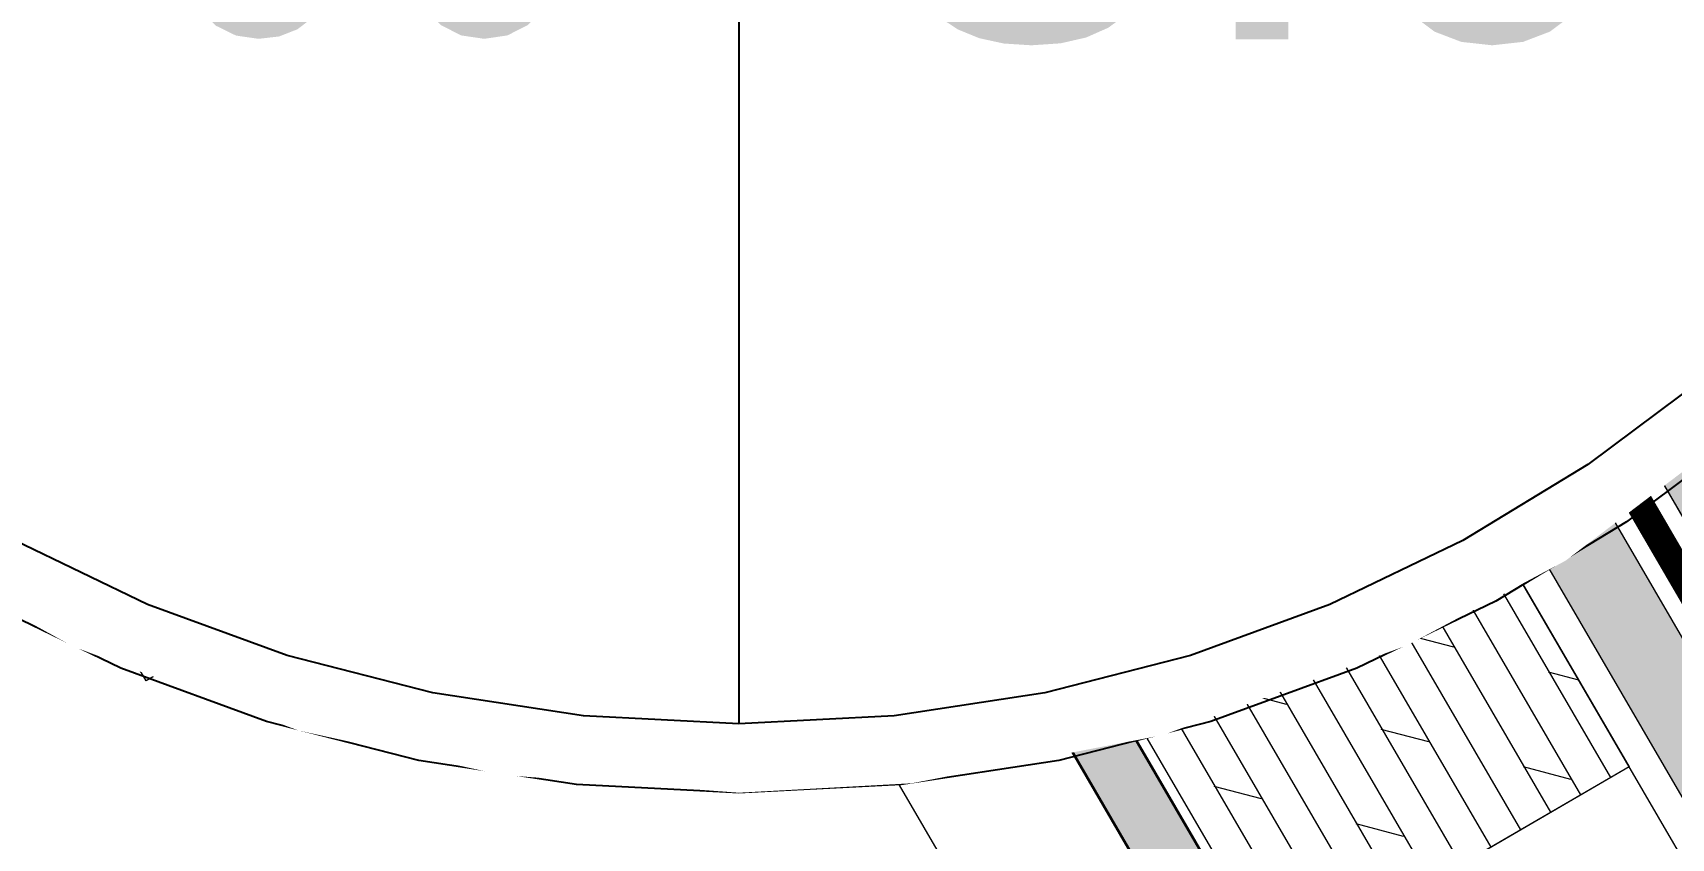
# Model space of a CAD drawing. Header units: millimetres. Extents: x 567980 to 569372, y 2065777 to 2066674.
# Drawn here: x 568853.66 to 568859.57, y 2066270.26 to 2066273.17 of the extents above; entities that cross this region are included whole.
import ezdxf
from ezdxf.enums import TextEntityAlignment as Align
from ezdxf.xclip import XClip

# ---------------------------------------------------------------- set-up
doc = ezdxf.new("R2010")
doc.units = ezdxf.units.MM
doc.linetypes.add('CENTER', pattern=[3, 1.5, -0.5, 0.5, -0.5])
doc.linetypes.add('DOT', pattern=[0.25, 0, -0.25])
for name, color, linetype, lineweight in [('A-DIM', 251, 'Continuous', 15), ('A-HATCH', 251, 'Continuous', 5), ('A-TUONG', 255, 'Continuous', 35), ('boDnv', 54, 'Continuous', 25), ('E- RANH GIOI', 1, 'CENTER', 13), ('E- THAY', 9, 'Continuous', 20), ('E-Manh', 251, 'Continuous', 13), ('i_Hatch', 250, 'Continuous', 13), ('i_ThietBi', 32, 'Continuous', 13), ('LD-CUA', 146, 'Continuous', 13), ('LD-THAY', 9, 'Continuous', 13)]:
    doc.layers.add(name, color=color, linetype=linetype, lineweight=lineweight)
for name, color, linetype in [('ChiaLo', 128, 'CENTER'), ('ghi_chu', 7, 'Continuous'), ('loKBT', 42, 'Continuous'), ('text', 7, 'Continuous')]:
    doc.layers.add(name, color=color, linetype=linetype)
doc.styles.add('avh', font='')
doc.styles.get('avh').set_extended_font_data('.VnAvantH')

# ---------------------------------------------------------------- blocks, each defined once
blk = doc.blocks.new('NEN')
at = {"layer": 'ChiaLo', "ltscale": 5}
blk.add_lwpolyline([(169.5280837847386, -113.2139306080062), (149.4128986070864, -78.63967247726396)], dxfattribs=at)
at = {"layer": 'loKBT'}
for points in [[(170.2749468614347, -89.64080617437139), (159.4704911961453, -95.92680154275149), (169.5280837846221, -113.2139306080062), (180.3325394503772, -106.9279352398589)], [(159.4704911960289, -95.92680154228583), (148.666035530041, -102.2127969104331), (158.7236281190999, -119.4999259759206), (169.5280837846221, -113.2139306080062)]]:
    blk.add_lwpolyline(points, close=True, dxfattribs=at)
blk = doc.blocks.new('A$C395E768C')
at = {"layer": 'i_ThietBi'}
for p, q in [((-124.9999999999709, -65.78947368543231), (-125, 0)), ((-2.91038e-11, -438.5964912362322), (0, 0)), ((124.9999999999418, -85.52631579105946), (124.9999999999709, 0)), ((-168.8596491235948, -109.6491228090599), (-250, -109.6491228090526)), ((-125, -304.8245614091939), (-125, -153.5087719326839)), ((100.8771929819486, -109.6491228090526), (-81.14035087634696, -109.6491228090599)), ((124.9999999999709, -285.0877193035558), (124.9999999999418, -133.7719298270458)), ((149.1228070179349, -109.6491228090526), (249.9999999999709, -109.6491228090526)), ((-250.0000000000291, -219.2982456181089), (249.9999999999709, -219.2982456181053)), ((-149.1228070179932, -328.9473684271761), (-250.0000000000291, -328.9473684271688)), ((-125, -353.0701754451693), (-125, -438.5964912362467)), ((-100.8771929819777, -328.9473684271761), (81.14035087631781, -328.9473684271688)), ((124.9999999999418, -372.8070175507963), (124.9999999999709, -438.5964912362322)), ((168.8596491235657, -328.9473684271726), (249.9999999999709, -328.9473684271652)), ((-250.0000000000291, -438.5964912362394), (249.9999999999709, -438.5964912362322))]:
    blk.add_line(p, q, dxfattribs=at)
blk.add_lwpolyline([(250, -500.0000000093041), (250, 0), (-250, 0), (-250.0000000000291, -500.0000000093058)], close=True, dxfattribs=at)
for centre, radius in [((-124.9999999999709, -109.6491228090562), 78.94736842252314), ((-124.9999999999709, -109.6491228090562), 65.78947368543595), ((124.9999999999418, -109.6491228090526), 59.21052631689235), ((124.9999999999418, -109.6491228090526), 46.05263157980514), ((124.9999999999418, -328.9473684271726), 78.94736842252314), ((124.9999999999418, -328.9473684271726), 65.78947368543595), ((-125, -328.9473684271797), 59.21052631689235), ((-125, -328.9473684271797), 46.05263157980514), ((-175.4385964898683, -469.298245622769), 17.54385964944958), ((-114.0350877167948, -469.2982456227654), 8.771929824724793), ((-70.17543859314172, -469.2982456227654), 8.771929824724793), ((-26.31578946954687, -469.2982456227654), 8.771929824724793), ((17.54385965407709, -469.298245622769), 8.771929824724793)]:
    blk.add_circle(centre, radius, dxfattribs=at)
blk = doc.blocks.new('CR')
at = {"layer": 'i_ThietBi', "ltscale": 0.5}
for p, q in [((7158371.433537573, 838004.4007372893), (7158534.433537576, 837855.4007372893)), ((7158637.433537576, 837855.4007372893), (7158679.433537574, 837993.4007372893)), ((7158592.433537576, 837879.4007372893), (7158592.433537576, 837729.4007372893)), ((7158525.433537573, 837805.4007372893), (7158664.433537576, 837805.4007372893)), ((7158371.433537573, 837721.4007372893), (7158545.433537574, 837763.4007372893)), ((7158550.433537575, 837577.4007372896), (7158368.433537575, 837611.4007372893)), ((7158591.433537575, 837616.4007372893), (7158591.433537575, 837466.4007372893)), ((7158524.433537576, 837542.4007372893), (7158663.433537574, 837542.4007372893)), ((7158556.433537576, 837505.4007372893), (7158379.433537576, 837322.4007372893)), ((7158618.433537575, 837507.4007372893), (7158685.433537574, 837345.4007372893))]:
    blk.add_line(p, q, dxfattribs=at)
for points in [[(7158297.433537575, 837989.4007372896), (7158297.433537575, 837346.9731510159, 0.4142135623730953), (7158397.433537576, 837246.973151016), (7158657.433537573, 837246.973151016, 0.4142135623730951), (7158757.433537573, 837346.9731510159), (7158757.433537573, 837989.4007372896, 0.4142135623730951), (7158657.433537573, 838089.4007372893), (7158397.433537576, 838089.4007372893, 0.4142135623730953)], [(7158327.433537573, 837964.4007372893), (7158327.433537573, 837764.4007372893, 0.4142135623730951), (7158402.433537576, 837689.4007372896), (7158642.433537576, 837689.4007372896, 0.4142135623730951), (7158717.433537574, 837764.4007372893), (7158717.433537574, 837964.4007372893, 0.4142135623730953), (7158642.433537576, 838039.4007372893), (7158402.433537576, 838039.4007372893, 0.4142135623730951)], [(7158327.433537573, 837564.4007372893, -0.4142135623730951), (7158402.433537576, 837639.4007372892), (7158642.433537576, 837639.4007372892, -0.4142135623730953), (7158717.433537574, 837564.4007372893), (7158717.433537574, 837364.4007372893, -0.4142135623730951), (7158642.433537576, 837289.4007372893), (7158402.433537576, 837289.4007372893, -0.4142135623730951), (7158327.433537573, 837364.4007372893)]]:
    blk.add_lwpolyline(points, format="xyb", close=True, dxfattribs=at)
for centre, radius in [((7158592.433537576, 837805.4007372893), 50), ((7158591.433537575, 837542.4007372893), 37.5)]:
    blk.add_circle(centre, radius, dxfattribs=at)
blk = doc.blocks.new('SFFSF')
h = blk.add_hatch(color=250)
h.paths.add_polyline_path([(339646.7882787025, 104917.2047934929), (339646.7882787025, 104891.8047934929), (339678.4882787026, 104891.8047934929), (339678.4882787026, 104898.5047934929), (339675.2882787025, 104898.5047934928, 1), (339675.2882787025, 104897.3047934928), (339677.2882787026, 104897.3047934929), (339677.2882787026, 104893.0047934929), (339663.4382787026, 104893.0047934929), (339663.4382787026, 104916.0047934929), (339677.2882787026, 104916.0047934929), (339677.2882787026, 104911.7047934929), (339675.2882787025, 104911.7047934928, 1), (339675.2882787025, 104910.5047934928), (339678.4882787026, 104910.5047934929), (339678.4882787026, 104917.2047934929)])
h.paths.add_polyline_path([(339647.9882787025, 104916.0047934929), (339662.2382787026, 104916.0047934929), (339662.2382787026, 104893.0047934929), (339647.9882787025, 104893.0047934929)], flags=16)
blk.add_lwpolyline([(339663.4382787026, 104893.0047934929), (339663.4382787026, 104916.0047934929), (339677.2882787026, 104916.0047934929), (339677.2882787026, 104911.7047934929), (339675.2882787025, 104911.7047934928, 0.9999999999999998), (339675.2882787025, 104910.5047934928), (339678.4882787026, 104910.5047934929), (339678.4882787026, 104917.2047934929), (339646.7882787025, 104917.2047934929), (339646.7882787025, 104891.8047934929), (339678.4882787026, 104891.8047934929), (339678.4882787026, 104898.5047934929), (339675.2882787025, 104898.5047934928, 0.9999999999999998), (339675.2882787025, 104897.3047934928), (339677.2882787026, 104897.3047934929), (339677.2882787026, 104893.0047934929)], format="xyb", close=True)
blk.add_lwpolyline([(339662.2382787026, 104893.0047934929), (339662.2382787026, 104916.0047934929), (339647.9882787025, 104916.0047934929), (339647.9882787025, 104893.0047934929)], close=True)
blk = doc.blocks.new('DDDDA')
blk.add_hatch(color=250).paths.add_polyline_path([(339343.8036827391, 104970.9258045919), (339343.8036827391, 104969.3492433262), (339332.5675485213, 104969.3492433262), (339332.5675485213, 104958.1424827772), (339343.8036827391, 104958.1424827772), (339343.8036827391, 104956.5659215115, 0.2403906807314063), (339346.5309994372, 104960.7458630517), (339335.5675485212, 104960.7458630517), (339335.5675485212, 104966.7458630517), (339346.5309994372, 104966.7458630517, 0.2403906807301442)])
blk.add_lwpolyline([(339343.8036827391, 104970.9258045919), (339343.8036827391, 104969.3492433262), (339332.5675485213, 104969.3492433262), (339332.5675485213, 104958.1424827772), (339343.8036827391, 104958.1424827772), (339343.8036827391, 104956.5659215115, 0.2403906807314063), (339346.5309994372, 104960.7458630517), (339335.5675485212, 104960.7458630517), (339335.5675485212, 104966.7458630517), (339346.5309994372, 104966.7458630517, 0.2403906807301443)], format="xyb", close=True)
blk = doc.blocks.new('*U496')
for points in [[(22.09999999997672, 21.5), (0, 21.5), (0, 27.69999999995344), (1.200000000069849, 27.70000000001164), (1.200000000069849, 22.70000000001164), (17.8165128667606, 22.70000000001164), (17.8165128667606, 63.09999999997671), (8.908256433438508, 63.09999999997671), (8.908256433438508, 71.64048723370068), (5.108256433508359, 74.2712564644753), (5.108256433391944, 83.12874353543157), (8.908256433438508, 85.75951276620617), (8.908256433438508, 93.09999999997672), (1.200000000069849, 93.09999999997672), (1.200000000069849, 89.29999999998836), (0, 89.29999999998836), (0, 94.29999999998836), (10.10825643339194, 94.29999999998836), (10.10825643339194, 93.09999999997672), (10.10825643339194, 91.135632477075), (10.10825643339194, 82.4999999998836), (8.908256433438508, 82.49999999994178), (8.908256433322093, 84.29999999993015), (6.308256433461793, 82.49999999994178), (6.308256433461793, 74.89999999996506), (8.908256433438508, 73.0999999999767), (8.908256433438508, 74.89999999996506), (10.10825643339194, 74.89999999996506), (10.10825643339194, 64.29999999998836), (19.01651286683045, 64.29999999998836), (19.01651286683045, 22.70000000001164), (22.09999999997672, 22.70000000001164)], [(1044.566666666989, 21.5), (1066.666666666965, 21.5), (1066.666666666965, 27.69999999995344), (1065.466666666895, 27.70000000001164), (1065.466666666895, 22.70000000001164), (1048.850153800205, 22.70000000001164), (1048.850153800205, 63.09999999997671), (1057.758410233527, 63.09999999997671), (1057.758410233527, 71.64048723370068), (1061.558410233457, 74.2712564644753), (1061.558410233573, 83.12874353543157), (1057.758410233527, 85.75951276620617), (1057.758410233527, 93.09999999997672), (1065.466666666895, 93.09999999997672), (1065.466666666895, 89.29999999998836), (1066.666666666965, 89.29999999998836), (1066.666666666965, 94.29999999998836), (1056.558410233573, 94.29999999998836), (1056.558410233573, 93.09999999997672), (1056.558410233573, 91.135632477075), (1056.558410233573, 82.4999999998836), (1057.758410233527, 82.49999999994178), (1057.758410233643, 84.29999999993015), (1060.358410233503, 82.49999999994178), (1060.358410233503, 74.89999999996506), (1057.758410233527, 73.0999999999767), (1057.758410233527, 74.89999999996506), (1056.558410233573, 74.89999999996506), (1056.558410233573, 64.29999999998836), (1047.650153800135, 64.29999999998836), (1047.650153800135, 22.70000000001164), (1044.566666666989, 22.70000000001164)]]:
    blk.add_hatch(color=250).paths.add_polyline_path(points)
for p, q in [((10.10825643339194, 94.29999999998836), (1056.558410233573, 94.29999999998836)), ((22.09999999997672, 21.5), (1044.566666667018, 21.5))]:
    blk.add_line(p, q)
for points in [[(8.908256433438508, 93.09999999997672), (8.908256433438508, 85.75951276620617), (5.108256433391944, 83.12874353543157), (5.108256433508359, 74.2712564644753), (8.908256433438508, 71.64048723370068), (8.908256433438508, 63.09999999997671), (17.8165128667606, 63.09999999997671), (17.8165128667606, 22.70000000001164), (1.200000000069849, 22.70000000001164), (1.200000000069849, 27.70000000001164), (0, 27.69999999995344), (0, 21.5), (22.09999999997672, 21.5), (22.09999999997672, 22.70000000001164), (19.01651286683045, 22.70000000001164), (19.01651286683045, 64.29999999998836), (10.10825643339194, 64.29999999998836), (10.10825643339194, 74.89999999996506), (8.908256433438508, 74.89999999996506), (8.908256433438508, 73.0999999999767), (6.308256433461793, 74.89999999996506), (6.308256433461793, 82.49999999994178), (8.908256433322093, 84.29999999993015), (8.908256433438508, 82.49999999994178), (10.10825643339194, 82.4999999998836), (10.10825643339194, 93.09999999997672), (10.10825643339194, 93.09999999997672), (10.10825643339194, 94.29999999998836), (0, 94.29999999998836), (0, 89.29999999998836), (1.200000000069849, 89.29999999998836), (1.200000000069849, 93.09999999997672), (8.908256433438508, 93.09999999997672)], [(1057.758410233527, 93.09999999997672), (1057.758410233527, 85.75951276620617), (1061.558410233573, 83.12874353543157), (1061.558410233457, 74.2712564644753), (1057.758410233527, 71.64048723370068), (1057.758410233527, 63.09999999997671), (1048.850153800205, 63.09999999997671), (1048.850153800205, 22.70000000001164), (1065.466666666895, 22.70000000001164), (1065.466666666895, 27.70000000001164), (1066.666666666965, 27.69999999995344), (1066.666666666965, 21.5), (1044.566666666989, 21.5), (1044.566666666989, 22.70000000001164), (1047.650153800135, 22.70000000001164), (1047.650153800135, 64.29999999998836), (1056.558410233573, 64.29999999998836), (1056.558410233573, 74.89999999996506), (1057.758410233527, 74.89999999996506), (1057.758410233527, 73.0999999999767), (1060.358410233503, 74.89999999996506), (1060.358410233503, 82.49999999994178), (1057.758410233643, 84.29999999993015), (1057.758410233527, 82.49999999994178), (1056.558410233573, 82.4999999998836), (1056.558410233573, 93.09999999997672), (1056.558410233573, 93.09999999997672), (1056.558410233573, 94.29999999998836), (1066.666666666965, 94.29999999998836), (1066.666666666965, 89.29999999998836), (1065.466666666895, 89.29999999998836), (1065.466666666895, 93.09999999997672), (1057.758410233527, 93.09999999997672)]]:
    blk.add_lwpolyline(points)
blk.add_lwpolyline([(1030.678743886546, 75.69999999993888), (35.98792278041947, 75.69999999993888), (35.98792278044857, 81.69999999992432), (1030.678743886546, 81.69999999992432)], close=True)
at = {"xscale": -1, "rotation": 180}
blk.add_blockref('SFFSF', (-339634.6800222692, 104983.2047934928), dxfattribs=at)
blk.add_blockref('DDDDA', (-339299.5796257408, -104885.0458630518))
at = {"xscale": -1}
blk.add_blockref('DDDDA', (340366.2462924077, -104885.0458630518), dxfattribs=at)
at = {"rotation": 180}
blk.add_blockref('SFFSF', (340701.3466889361, 104983.2047934928), dxfattribs=at)
blk = doc.blocks.new('TANG 1 BT1')
at = {"layer": 'A-HATCH'}
h = blk.add_hatch(color=256, dxfattribs=at)
h.dxf.hatch_style = 1
h.paths.add_polyline_path([(7158834.392333984, 839216.91015625), (7158834.403320312, 837891.8913574219), (7159054.403320312, 837891.8913574219), (7159054.392578125, 839436.9104003906), (7153914.3671875, 839436.9104003906), (7153914.3671875, 839216.9104003906)])
h.paths.add_polyline_path([(7150554.367431641, 839436.9104003906), (7150554.310546875, 838368.6555175781), (7150774.310546875, 838368.6555175781), (7150774.3671875, 839216.9106445312), (7151514.3671875, 839216.9104003906), (7151514.367431641, 839436.9104003906)])
h.paths.add_polyline_path([(7150774.304443359, 836568.6555175781), (7150554.304443359, 836568.6555175781), (7150554.355224609, 835616.8625488281), (7151104.293457031, 835616.869140625), (7151104.293457031, 835319.4682617188), (7151324.293212891, 835319.4682617188), (7151324.293212891, 835616.8688964844), (7152824.293212891, 835616.8688964844), (7152824.293212891, 833426.8796386719), (7152714.293457031, 833426.8796386719), (7152714.293457031, 833316.8796386719), (7152934.293457031, 833316.8796386719), (7152934.293457031, 835726.8688964844), (7150774.354003906, 835726.8618164062)])
h.paths.add_polyline_path([(7151324.293212891, 834519.4677734375), (7151104.293457031, 834519.4675292969), (7151104.305664062, 832826.9133300781), (7151324.305664062, 832826.916015625), (7151324.293457031, 833316.8823242188), (7151914.293212891, 833316.8796386719), (7151914.293457031, 833426.8796386719), (7151324.293212891, 833426.8796386719)])
h.paths.add_polyline_path([(7158834.380371094, 835616.8725585938), (7158834.380371094, 834616.8723144531), (7159054.381347656, 834616.8725585938), (7159054.380371094, 835946.875), (7159054.399169922, 837091.8916015625), (7158834.403320312, 837091.8916015625), (7158834.395751953, 836041.8728027344), (7158234.393798828, 836041.8725585938), (7158234.394287109, 835726.8728027344), (7156074.37109375, 835726.8725585938), (7156074.37109375, 835616.8647460938)])
h.paths.add_polyline_path([(7158834.396484375, 835726.8752441406), (7158289.394042969, 835726.8723144531), (7158289.393554688, 835986.8725585938), (7158834.395751953, 835986.8728027344)], flags=16)
h.paths.add_polyline_path([(7158434.392333984, 831596.9006347656), (7158434.392578125, 831391.9099121094), (7158834.392578125, 831391.9064941406), (7158834.392578125, 827616.9108886719), (7158354.335693359, 827616.9111328125), (7158354.335449219, 827396.9111328125), (7159054.392578125, 827396.9111328125), (7159054.392333984, 832816.9108886719), (7158834.392578125, 832816.9111328125), (7158834.392333984, 831816.90625), (7156074.380859375, 831816.9294433594), (7156074.380859375, 831596.9294433594)])
h.paths.add_polyline_path([(7158834.392333984, 831596.9060058594), (7158834.392578125, 831446.90625), (7158489.392578125, 831446.9099121094), (7158489.392578125, 831596.9096679688)], flags=16)
h.paths.add_polyline_path([(7152934.305664062, 831706.9130859375), (7152934.305664062, 831816.9133300781), (7151324.305664062, 831816.9133300781), (7151324.305419922, 831926.9130859375), (7151104.305419922, 831926.9133300781), (7151104.305664062, 831816.9133300781), (7150554.366210938, 831816.90625), (7150554.369140625, 830866.8950195312), (7150774.369384766, 830866.8952636719), (7150774.3671875, 831706.9064941406)])
h.paths.add_polyline_path([(7150554.364257812, 828526.90625), (7150774.364257812, 828526.90625), (7150774.369873047, 830066.8942871094), (7150554.369140625, 830066.89453125)])
h.paths.add_polyline_path([(7151704.375976562, 827396.9116210938), (7152404.194335938, 827396.9108886719), (7152404.194335938, 827616.9108886719), (7150774.3671875, 827616.9152832031), (7150774.368652344, 827726.9060058594), (7150554.369140625, 827726.90625), (7150554.367431641, 827616.9111328125), (7150554.3671875, 827396.9108886719), (7151404.375976562, 827396.9108886719), (7151404.375976562, 827396.9116210938)])
h.paths.add_polyline_path([(7154604.558105469, 827616.9089355469), (7154604.558105469, 827396.9086914062), (7155304.375976562, 827396.9091796875), (7155304.375976562, 827396.9138183594), (7155604.375976562, 827396.9138183594), (7156654.368408203, 827396.9135742188), (7156654.368652344, 827616.9165039062)])
h.paths.add_polyline_path([(7150304.255615234, 831816.8999023438), (7150304.255615234, 831196.8999023438), (7150554.329589844, 831196.8999023438), (7150554.329589844, 831306.900390625), (7150414.255859375, 831306.9001464844), (7150414.255859375, 831706.8999023438), (7150554.329101562, 831706.900390625), (7150554.329589844, 831816.9001464844)])
h.paths.add_polyline_path([(7150304.255859375, 836228.4792480469), (7150304.255615234, 835616.9025878906), (7150554.318359375, 835616.9025878906), (7150554.318603516, 835726.9025878906), (7150414.255615234, 835726.9025878906), (7150414.255615234, 836118.4792480469), (7150554.365966797, 836118.4787597656), (7150554.365966797, 836228.4792480469)])
at = {"layer": 'A-TUONG'}
for p, q in [((7159054.392578125, 839436.9104003906), (7153914.3671875, 839436.9104003906)), ((7159054.403320312, 837891.8913574219), (7159054.392578125, 839436.9104003906)), ((7158834.392333984, 839216.91015625), (7153914.3671875, 839216.9104003906)), ((7158834.403320312, 837891.8913574219), (7158834.392333984, 839216.91015625)), ((7158834.403320312, 837891.8913574219), (7159054.403320312, 837891.8913574219)), ((7158834.395751953, 836041.8728027344), (7158834.403320312, 837091.8916015625)), ((7158834.403320312, 837091.8916015625), (7159054.403320312, 837091.8916015625)), ((7159054.392089844, 835836.9006347656), (7159054.399169922, 837086.8916015625))]:
    blk.add_line(p, q, dxfattribs=at)
at = {"layer": 'E- THAY'}
blk.add_lwpolyline([(7158834.403320312, 837891.8913574219), (7159054.403320312, 837891.8913574219), (7159054.403320312, 837091.8916015625), (7158834.403320312, 837091.8916015625)], close=True, dxfattribs=at)
at = {"layer": 'i_ThietBi', "ltscale": 0.5}
for p, q in [((7156074.383300781, 838616.9104003906), (7156074.385742188, 839216.9099121094)), ((7158234.392333984, 838616.91015625), (7156074.383300781, 838616.9104003906)), ((7158234.392333984, 836326.8725585938), (7158234.392333984, 838616.91015625))]:
    blk.add_line(p, q, dxfattribs=at)
at = {"layer": 'A-TUONG'}
blk.add_blockref('CR', (0, -176.29541015625), dxfattribs=at)
at = {"layer": 'i_ThietBi', "ltscale": 0.5, "xscale": -1.100000000000001, "yscale": 1.100000000000001, "zscale": 1.1}
blk.add_blockref('A$C395E768C', (7157132.239990234, 839184.5349121094), dxfattribs=at)
at = {"layer": 'LD-CUA', "xscale": 0.7500000000001072, "yscale": 0.7500000000001072, "zscale": 0.7500000000001072, "rotation": 270}
blk.add_blockref('*U496', (7158818.278320312, 837891.8913574219), dxfattribs=at)
blk = doc.blocks.new('SAN VUON BT A-BT1')
at = {"layer": 'i_Hatch', "true_color": 0x46cb3a, "transparency": 33554687}
h = blk.add_hatch(dxfattribs=at)
h.set_pattern_fill('CROSS', color=95, scale=300, double=1)
h.set_pattern_definition([(0, (2832.471804052591, -202892.1308809184), (75, 75), [37.5, -112.5]), (90, (2851.221804052591, -202910.8808809183), (-74.99999999999999, 75), [37.5, -112.5])])
h.paths.add_polyline_path([(7163776.864386948, 841296.910365944), (7151496.864386948, 841296.910365944), (7151496.864386948, 841006.910365944), (7163486.864386948, 841006.910365944), (7163486.864386948, 821856.910365944), (7163776.864386948, 821856.910365944)])
h.paths.add_polyline_path([(7158157.283433403, 822152.3777757367), (7151786.864386949, 822152.3777756564), (7151786.864386949, 839436.8804223271), (7151496.864386948, 839436.8686022377), (7151496.864386948, 821856.910365944), (7151496.864386948, 821516.9103659827), (7158157.283433396, 821516.9103659128)])
at = {"layer": 'i_Hatch', "transparency": 33554687}
h = blk.add_hatch(dxfattribs=at)
h.set_pattern_fill('DOLMIT', color=256, scale=500, angle=90, double=1)
h.set_pattern_definition([(90, (2832.471804052591, -202862.1308809184), (-125, 7.7e-15), []), (135, (2832.471804052591, -202862.1308809184), (-249.9999995804921, -249.9999995804921), [176.7766952966368, -353.5533905932737])])
h.paths.add_polyline_path([(7153136.765294363, 839436.8859294639), (7153396.840497333, 839436.8630951007), (7153396.850810148, 839436.9233952842), (7161886.864608527, 839436.9225160485), (7161886.852458509, 835656.8262963376), (7163376.852236928, 835656.827295598), (7163376.864386948, 840926.910365944), (7151496.864386948, 840926.910365944), (7151496.852236928, 839436.8388431835), (7153136.765294363, 839436.9101813809)])
at = {"layer": 'A-DIM'}
blk.add_lwpolyline([(7153386.839232473, 839436.910365954), (7161886.864386961, 839436.910365954), (7161886.867803755, 827396.9076230949), (7158436.843284068, 827396.9076230949), (7158437.843284068, 826196.9117103936), (7158587.827192917, 826196.9117103905), (7158587.826766529, 825596.9117256084), (7154087.89269033, 825596.9116169981), (7154086.885921222, 826196.9116017835), (7154236.869063198, 826196.9142380693), (7154236.847970688, 827396.9056837393), (7153386.841835705, 827396.8968067701), (7153386.87349923, 831196.9040174037), (7153136.765294814, 831196.8999719521), (7153136.765294403, 831816.906174073), (7153336.771440356, 831816.8835145556), (7153336.759290338, 835616.8861559428), (7153136.765294363, 835616.9088154332), (7153136.765294363, 836228.5087830342), (7153386.875086147, 836228.5116552404), (7153386.875086147, 839436.910365954)], dxfattribs=at)
at = {"layer": 'E- RANH GIOI', "ltscale": 0.1, "const_width": 100}
blk.add_lwpolyline([(7151386.86438695, 821436.910365944), (7163886.864386948, 821436.910365944), (7163886.864386948, 841436.910365944), (7151386.86438695, 841436.910365944)], close=True, dxfattribs=at)
at = {"layer": 'E- THAY'}
blk.add_line((7163376.852236928, 835656.827295598), (7161886.852236931, 835656.827295598), dxfattribs=at)
blk.add_lwpolyline([(7153496.864538493, 839436.9165225745), (7161886.864539343, 839436.928755863), (7161886.867803752, 827396.9076230971), (7158437.843284068, 827396.9077296788), (7158437.843284068, 826196.9118169755), (7158587.822551482, 826196.9117103936), (7158587.822551482, 825596.9117256084), (7158287.854160477, 825596.9098445723), (7158287.85837442, 825296.9097557549), (7154387.862740117, 825296.911699209)], dxfattribs=at)
at = {"layer": 'E-Manh'}
for p, q in [((7151496.864386948, 841326.910365944), (7151496.864386948, 821886.910365944)), ((7163486.864386948, 821886.910365944), (7163486.864386948, 841036.910365944)), ((7163376.864386948, 821886.910365944), (7163376.864386948, 840926.910365944)), ((7151786.851731919, 839436.8745122823), (7151786.864386949, 822182.377775656)), ((7151896.851727768, 839436.8745122823), (7151896.864386949, 822292.3777757328))]:
    blk.add_line(p, q, dxfattribs=at)
for points in [[(7151496.864386948, 841326.910365944), (7151496.864386948, 821546.9103659827), (7158267.258378486, 821546.9103659117)], [(7163776.864386948, 821886.910365944), (7163776.864386948, 841326.910365944)], [(7163376.864386948, 840926.910365944), (7163376.852236928, 835656.827295598), (7161886.852458509, 835656.8262963376), (7161886.864608527, 839436.9225160485), (7153386.862185027, 839436.9234627077), (7153386.851872215, 836228.4860160946)]]:
    blk.add_lwpolyline(points, dxfattribs=at)
blk = doc.blocks.new('MBT1 BT1')
at = {"layer": 'E- RANH GIOI', "ltscale": 0.1, "const_width": 100}
blk.add_lwpolyline([(7075416.345703125, 1014867.457519531), (7087916.345703125, 1014867.457275391), (7087916.345703125, 1034867.457519531), (7075416.345703125, 1034867.457519531)], close=True, dxfattribs=at)
at = {"layer": 'E- THAY'}
blk.add_blockref('SAN VUON BT A-BT1', (-75970.5185546875, 193430.5471191406), dxfattribs=at)
blk.add_blockref('TANG 1 BT1', (-73138.046875, 193430.5471191406), dxfattribs=at)
blk = doc.blocks.new('BT-02')
at = {"layer": 'loKBT'}
for points in [[(7680060.125479672, 959879.0006051549), (7667560.125138078, 959879.0006046792), (7667560.125138095, 939879.0000564384), (7680060.125480629, 939879.0000566769)], [(7680060.125822319, 959879.0006049187), (7667560.125479774, 959879.0006046792), (7667560.125480745, 939879.0000561712), (7680060.125823265, 939879.0000564092)], [(7692560.126165653, 959879.0006052894), (7680060.125824057, 959879.0006048136), (7680060.125824076, 939879.000056573), (7692560.126166609, 939879.0000568114)]]:
    blk.add_lwpolyline(points, close=True, dxfattribs=at)
for points in [[(7680060.125822593, 959879.000603012), (7680060.125823265, 939879.0000550207), (7667560.125479788, 939879.0000549076), (7667560.125478591, 959879.0006029344), (7680060.125822593, 959879.000603012)], [(7692560.126166361, 959879.0005979905), (7692560.12616703, 939879.00005), (7680060.12582355, 939879.000049886), (7680060.125822359, 959879.0005979124), (7692560.126166361, 959879.0005979905)]]:
    blk.add_lwpolyline(points, dxfattribs=at)
blk = doc.blocks.new('sl')
at = {"layer": 'ghi_chu', "color": 158}
blk.add_circle((0, 0), 5.75, dxfattribs=at)
at = {"color": 158, "linetype": 'DOT'}
blk.add_wipeout([(3.5208595475486404e-16, 5.75), (0.969923385692005, 5.667605193191193), (1.8644182452907085, 5.439342295409173), (2.4721268485312047, 5.19144381119272), (3.1309317900050124, 4.822837974298537), (3.790308711290825, 4.323894063585842), (4.429387843055263, 3.666472874002242), (4.910778165943334, 2.9911131380966225), (5.203892177182513, 2.4458140175120917), (5.532139964477323, 1.5677778584457833), (5.698465156793055, 0.7681112268516266), (5.75, 0), (5.686371084061578, -0.8530438994262575), (5.496098205030802, -1.689794224353129), (5.2327386792073485, -2.383473497886502), (4.825305600030205, -3.127127414467971), (4.383189926834117, -3.721578437343479), (3.929815285478843, -4.197505428467821), (2.9936814231296998, -4.909212924370681), (2.4199680402585857, -5.2159615301617235), (1.5354575353235314, -5.541197538187769), (0.6268165904409351, -5.715732758093926), (-1.056257864264592e-15, -5.75), (-0.8583477087645206, -5.685572900848136), (-1.5940806531006373, -5.524618255717788), (-2.40903986994229, -5.221017803554057), (-3.139398486746215, -4.817330914667954), (-3.7183236567631495, -4.385951343044689), (-4.311791834998167, -3.8040703426255327), (-4.851567804086016, -3.086225824912363), (-5.211174131927694, -2.43026010269017), (-5.5241386364638405, -1.5957419356297642), (-5.686254877874253, -0.853818167908873), (-5.75, 0), (-5.6611914826744, 1.0066831658942323), (-5.488230834533672, 1.7151741331053927), (-5.1200356553748625, 2.616817702418359), (-4.43866223175213, 3.6552397448617775), (-3.5478669059890633, 4.52494645464315), (-2.7209342178740763, 5.0654730264805465), (-1.720506428404943, 5.486561548895381), (-0.804793078194819, 5.693400398820522)], dxfattribs=at).dxf.layer = 'ghi_chu'
at = {"layer": 'ghi_chu', "color": 32}
blk.add_lwpolyline([(0, -1), (0, -5.5)], dxfattribs=at)
at = {"layer": 'ghi_chu'}
blk.add_circle((0, 0), 5.5, dxfattribs=at)
at = {"layer": 'ghi_chu', "style": 'avh'}
for tag, height, p in [('SOLO', 1.25, (0, 2.505939941853285)), ('DT', 1.5, (-0.01470196363516152, -0.4940600581467152))]:
    blk.add_attdef(tag, text='', height=height, dxfattribs=at).set_placement(p, align=Align.CENTER)
blk.add_attdef('MD', text='', height=1.25, dxfattribs=at).set_placement((-0.5015280463267118, -2.996534363832325), align=Align.RIGHT)
blk.add_attdef('TC', (0.5, -3.020000000018626), '', height=1.25, dxfattribs=at)
blk = doc.blocks.new('TEM DAT')
at = {"layer": 'ghi_chu'}
ref = blk.add_blockref('sl', (254.1795284748077, -169.5836560726166), dxfattribs=at)
ref.add_attrib('MD', '40-60', dxfattribs={"height": 1.5, "style": 'avh', "width": 0.75}).set_placement((253.6780004501343, -172.5801904201508), align=Align.RIGHT)
ref.add_attrib('TC', '3.0', (254.6795284748077, -172.6036560535431), dxfattribs={"height": 1.5, "style": 'avh'})
blk = doc.blocks.new('MA LO')
at = {"layer": 'E- RANH GIOI', "xscale": 996.6571095296216, "yscale": 996.6571095296216, "zscale": 996.6571095296216}
blk.add_blockref('TEM DAT', (-315256.9631516933, 99517.19136619568), dxfattribs=at)

msp = doc.modelspace()

# ---------------------------------------------------------------- block references
at = {"layer": 'boDnv'}
msp.add_blockref('NEN', (568697.4807461541, 2066371.697269554), dxfattribs=at)

# ---------------------------------------------------------------- next in the draw order: block references
at = {"layer": 'LD-THAY', "xscale": 0.001000000000001394, "yscale": 0.001000000000001394, "zscale": 0.001000000000001394, "rotation": 30.1906983248881}
msp.add_blockref('MBT1 BT1', (563250.8787862083, 2061816.907334348, -0.0003398388486864445), dxfattribs=at)

# ---------------------------------------------------------------- next in the draw order: block references
msp.add_blockref('MBT1 BT1', (563261.6832430451, 2061823.193330263, -0.0003398418743002529), dxfattribs=at)

# ---------------------------------------------------------------- next in the draw order: block references
at = {"layer": 'loKBT', "xscale": 0.001000000000001394, "yscale": 0.001000000000001394, "zscale": 0.001000000000001394, "rotation": 30.1906983248881}
msp.add_blockref('BT-02', (562701.3454759, 2061583.947169135, -0.0003396599690925152), dxfattribs=at)

# ---------------------------------------------------------------- next in the draw order: block references
at = {"layer": 'LD-THAY', "xscale": 0.001000000000001394, "yscale": 0.001000000000001394, "zscale": 0.001000000000001394, "rotation": 30.1906983248881}
msp.add_blockref('MBT1 BT1', (563250.8787862083, 2061816.907334348, -0.0003398388486864445), dxfattribs=at)

# ---------------------------------------------------------------- next in the draw order: block references
msp.add_blockref('MBT1 BT1', (563261.6832430451, 2061823.193330263, -0.0003398418743002529), dxfattribs=at)

# ---------------------------------------------------------------- next in the draw order: block references
at = {"layer": 'loKBT', "xscale": 0.001000000000001394, "yscale": 0.001000000000001394, "zscale": 0.001000000000001394, "rotation": 30.1906983248881}
msp.add_blockref('BT-02', (562701.3454759, 2061583.947169135, -0.0003396599690925152), dxfattribs=at)

# ---------------------------------------------------------------- next in the draw order: block references
at = {"layer": 'text'}
ref = msp.add_blockref('MA LO', (568918.1304692444, 2066345.654630337), dxfattribs=dict(at, xscale=0.001000000000001394, yscale=0.001000000000001394, zscale=0.001000000000001394))
XClip(ref).set_block_clipping_path([(-136708.084112525, -393536.3904697895), (377080.8607170582, -389718.9184806347), (377080.8607170582, 192659.0805361271), (-315505.95911979675, 196067.95970368385), (-315505.95911979675, 99448.33040356636)])

doc.saveas('drawing.dxf')
